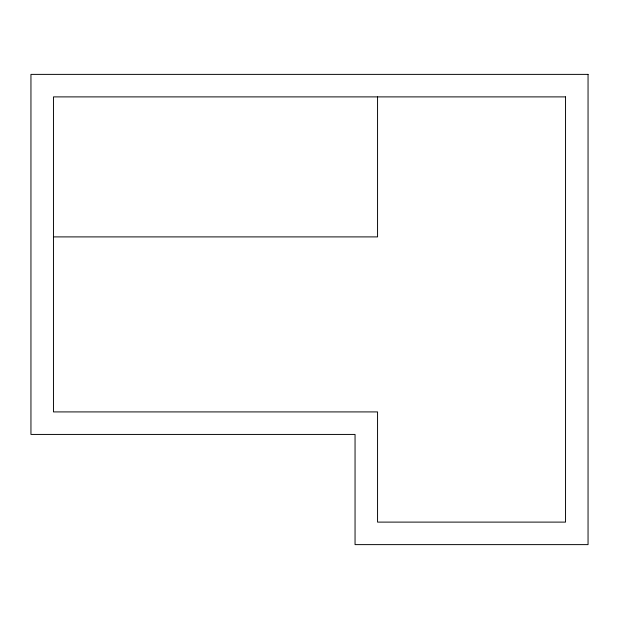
<?xml version="1.0" encoding="UTF-8"?>
<svg xmlns="http://www.w3.org/2000/svg" width="619" height="619" viewBox="0 0 619 619"><rect width="100%" height="100%" fill="white"/><g stroke="black" fill="none" stroke-linecap="round" stroke-linejoin="round"><path stroke-width="0.93" d="M53.458 236.899L377.559 236.899L377.559 96.889M588.05 74.381L30.95 74.381L30.95 434.43L355.051 434.43L355.051 544.619L588.05 544.619L588.05 74.381M565.542 96.889L53.458 96.889L53.458 411.914L377.559 411.914L377.559 522.111L565.542 522.111L565.542 96.889"/></g></svg>
